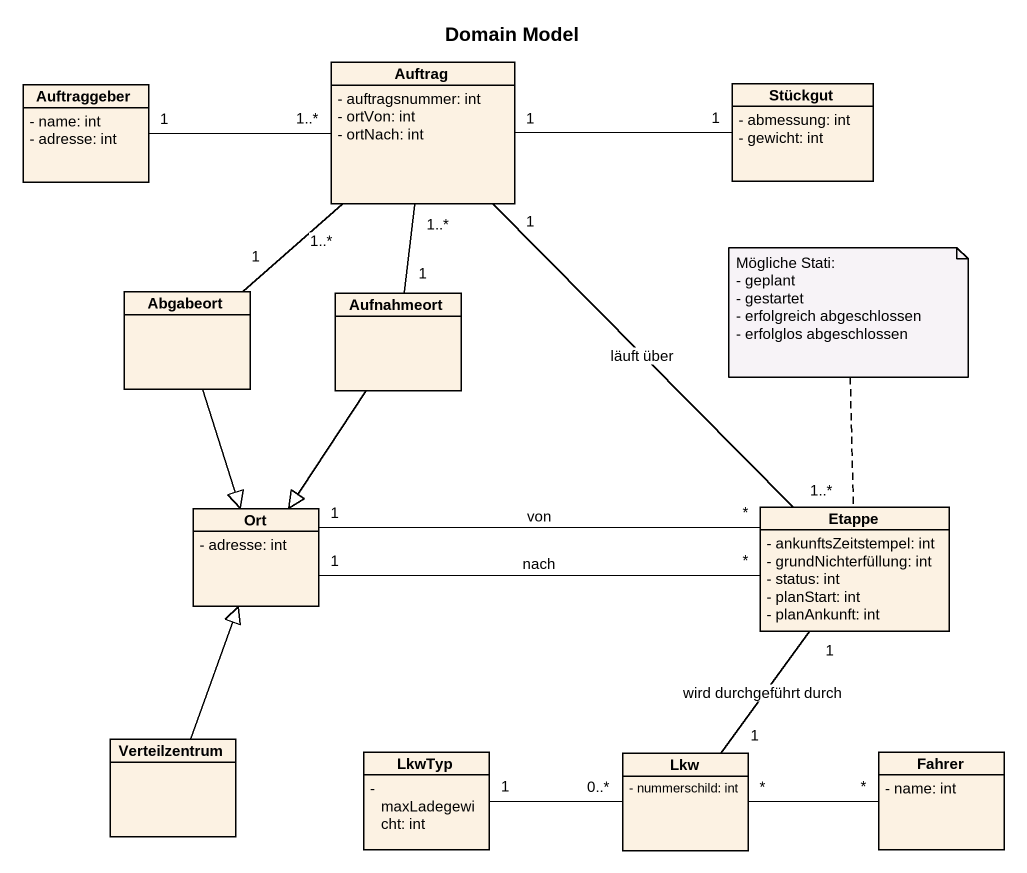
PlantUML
@startuml
title Domain Model
hide circle
hide empty members
skinparam classAttributeIconSize 0
class Auftrag {
  - auftragsnummer: int
  - ortVon: int
  - ortNach: int
}
class Auftraggeber {
  - name: int
  - adresse: int
}
class Stückgut {
  - abmessung: int
  - gewicht: int
}
class Abgabeort
class Aufnahmeort
class Ort {
  - adresse: int
}
class Etappe {
  - ankunftsZeitstempel: int
  - grundNichterfüllung: int
  - status: int
  - planStart: int
  - planAnkunft: int
}
class Verteilzentrum
class LkwTyp {
  - maxLadegewicht: int
}
class Lkw {
  - nummerschild: int
}
class Fahrer {
  - name: int
}
Auftrag "1" -right- "1" Stückgut
Auftrag "1" -- "1..*" Etappe : läuft über
Auftraggeber "1" -right- "1..*" Auftrag
Abgabeort "1" -up- "1..*" Auftrag
Abgabeort --|> Ort
Aufnahmeort "1" -up- "1..*" Auftrag
Aufnahmeort --|> Ort
Ort "1" -right- "*" Etappe : nach
Ort "1" -right- "*" Etappe : von
Etappe "1" -- "1" Lkw : wird durchgeführt durch
Verteilzentrum -up-|> Ort
LkwTyp "1" -right- "0..*" Lkw
Lkw "*" -right- "*" Fahrer
note top of Etappe
  Mögliche Stati:
  - geplant
  - gestartet
  - erfolgreich abgeschlossen
  - erfolglos abgeschlossen
end note
@enduml
